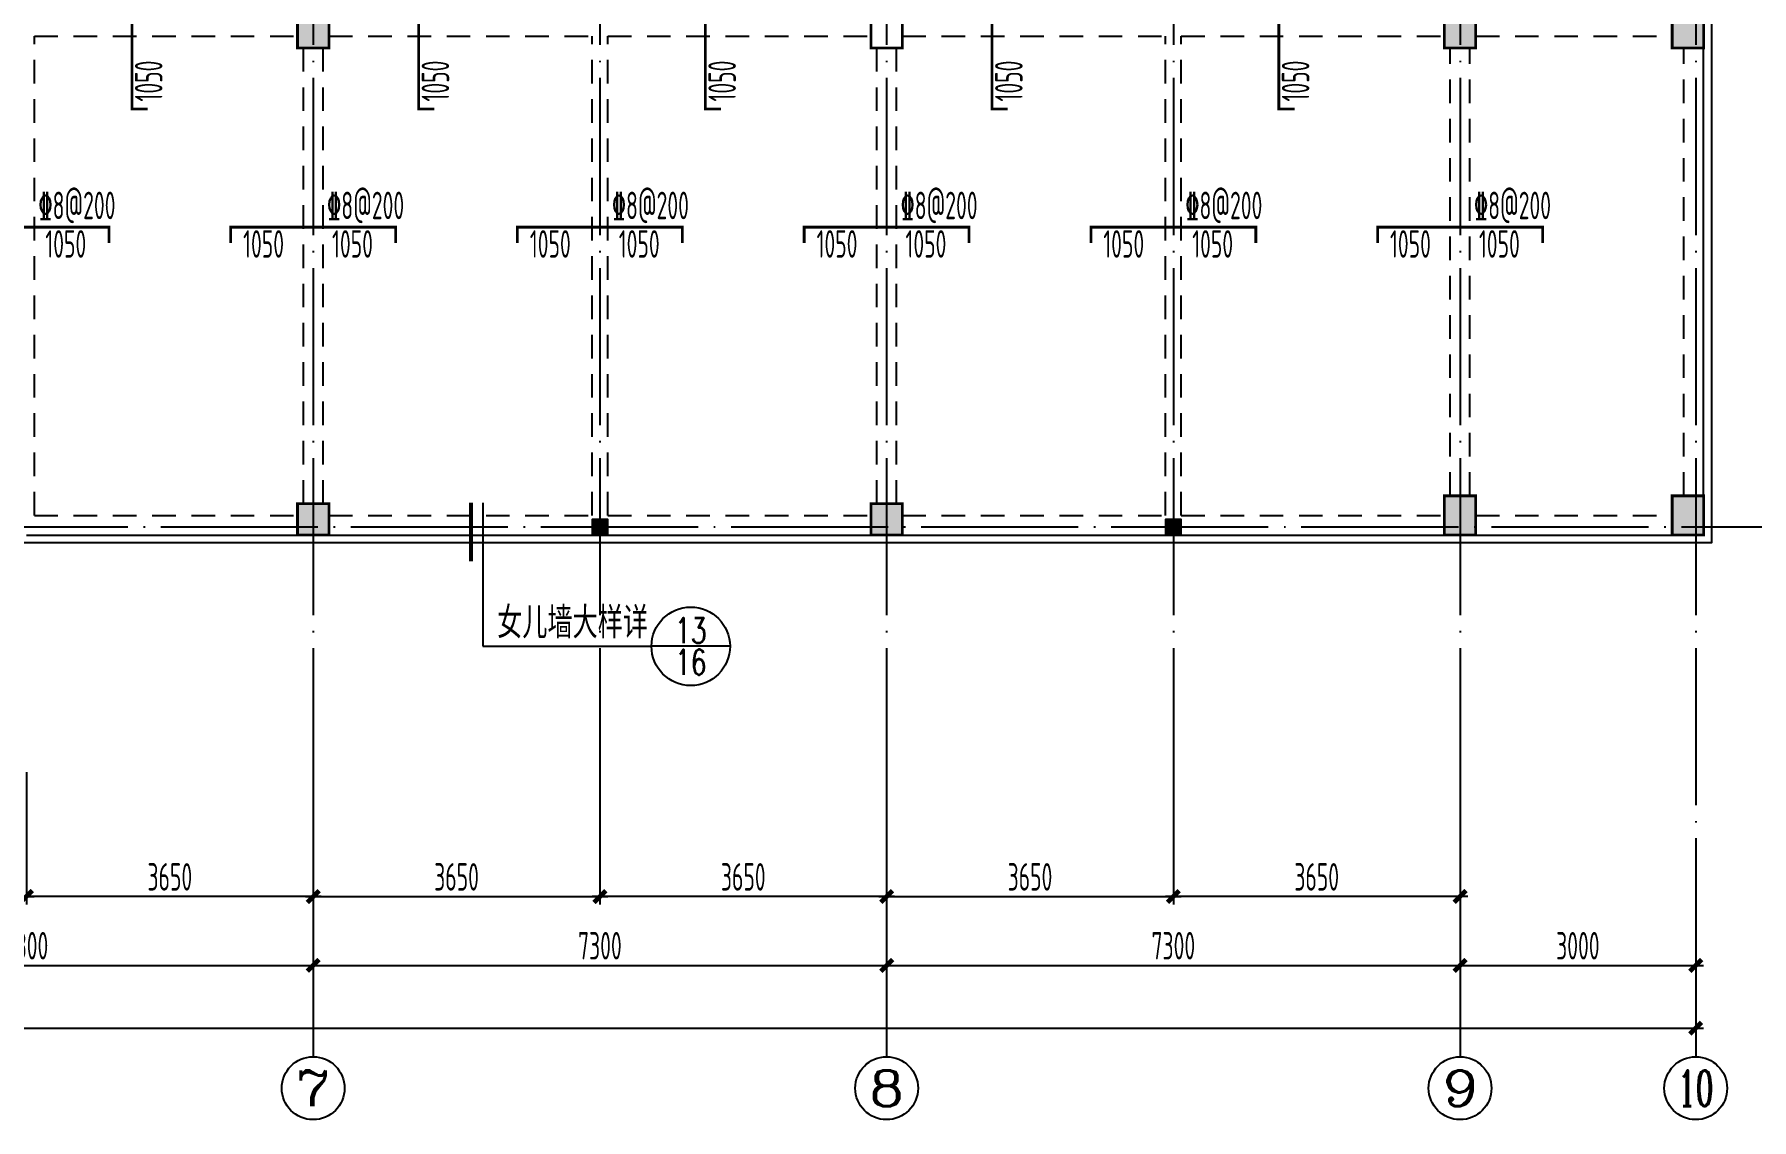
# Model space of a CAD drawing. Extents: x -472319 to -112444, y -516749 to -5704.
# Drawn here: x -264044 to -242182, y -318975 to -305157 of the extents above; entities that cross this region are included whole.
import ezdxf
from ezdxf.enums import TextEntityAlignment as Align

# ---------------------------------------------------------------- set-up
doc = ezdxf.new("R2010")
doc.units = 0
doc.header["$LTSCALE"] = 100
doc.header["$MEASUREMENT"] = 0
for name, pattern in [('3', [5, 3, -2]), ('CENTER', [2, 1.25, -0.25, 0.25, -0.25]), ('DOTE', [2.42, 2, -0.2, 0.02, -0.2])]:
    doc.linetypes.add(name, pattern=pattern)
for name, color, linetype in [('1301', 24, 'Continuous'), ('1305', 1, 'Continuous'), ('1306', 94, 'Continuous'), ('1307', 7, 'Continuous'), ('AXIS', 3, 'Continuous'), ('AXIS_TEXT', 7, 'Continuous'), ('COLUMN', 9, 'Continuous'), ('DIM_IDEN', 3, 'Continuous'), ('DOTE', 1, 'CENTER'), ('PUB_TEXT', 7, 'Continuous'), ('S_BEAM', 4, 'Continuous'), ('S_BEAMDASH', 134, '3'), ('S_CL', 2, 'Continuous')]:
    doc.layers.add(name, color=color, linetype=linetype)
doc.styles.add('_HZTXT', font='txt.shx', dxfattribs={"width": 0.35, "bigfont": 'hztxt.shx'})
doc.styles.add('_TCH_AXIS', font='COMPLEX', dxfattribs={"bigfont": 'GBCBIG'})
doc.styles.add('COMPLEX', font='COMPLEX')
doc.styles.add('HZ', font='tssdeng.shx', dxfattribs={"width": 0.6, "height": 350, "bigfont": 'a.shx'})
doc.styles.get("Standard").update_dxf_attribs({"font": 'tssdeng.shx', "width": 0.6, "bigfont": 'a.shx'})
doc.dimstyles.new('DIMN', dxfattribs={"dimtxt": 350, "dimasz": 150, "dimexe": 100, "dimexo": 100, "dimgap": 75, "dimtad": 1, "dimdec": 0, "dimzin": 0, "dimdsep": 46, "dimtxsty": 'HZ', "dimblk": 'ARCHTICK', "dimcen": 0.09, "dimdle": 100, "dimclrd": 3, "dimclre": 3, "dimclrt": 7, "dimazin": 2, "dimtfac": 1, "dimtdec": 0, "dimtmove": 2, "dimatfit": 3, "dimldrblk": 'ARCHTICK', "dimfxl": 1, "dimtolj": 1, "dimtzin": 0, "dimarcsym": 0})

# ---------------------------------------------------------------- blocks, each defined once
blk = doc.blocks.new('_ArchTick')
at = {"color": 0, "linetype": 'ByBlock', "const_width": 0.4}
blk.add_lwpolyline([(-0.5, -0.5), (0.5, 0.5)], dxfattribs=at)
blk = doc.blocks.new('*D1187')
at = {"layer": 'AXIS', "color": 3, "lineweight": -2, "transparency": 16777216}
for p, q in [((-267794, -315863), (-267794, -317111)), ((-260494, -315863), (-260494, -317111)), ((-267894, -317011), (-260394, -317011))]:
    blk.add_line(p, q, dxfattribs=at)
at = {"layer": 'Defpoints', "color": 0, "transparency": 16777216}
for p in [(-267794, -315763), (-260494, -315763), (-260494, -317011)]:
    blk.add_point(p, dxfattribs=at)
at = {"layer": 'AXIS', "color": 3, "lineweight": -2, "transparency": 16777216, "xscale": 150, "yscale": 150, "zscale": 150, "rotation": 180}
blk.add_blockref('_ArchTick', (-267794, -317011), dxfattribs=at)
at = {"layer": 'AXIS', "color": 3, "lineweight": -2, "transparency": 16777216, "xscale": 150, "yscale": 150, "zscale": 150}
blk.add_blockref('_ArchTick', (-260494, -317011), dxfattribs=at)
at = {"layer": 'AXIS', "color": 7, "transparency": 16777216, "insert": (-264144, -316761), "char_height": 350, "attachment_point": 5, "style": 'HZ'}
blk.add_mtext('\\A1;7300', dxfattribs=at)
blk = doc.blocks.new('*D1188')
at = {"layer": 'AXIS', "color": 3, "lineweight": -2, "transparency": 16777216}
for p, q in [((-260494, -315863), (-260494, -317111)), ((-253194, -315863), (-253194, -317111)), ((-260594, -317011), (-253094, -317011))]:
    blk.add_line(p, q, dxfattribs=at)
at = {"layer": 'Defpoints', "color": 0, "transparency": 16777216}
for p in [(-260494, -315763), (-253194, -315763), (-253194, -317011)]:
    blk.add_point(p, dxfattribs=at)
at = {"layer": 'AXIS', "color": 3, "lineweight": -2, "transparency": 16777216, "xscale": 150, "yscale": 150, "zscale": 150, "rotation": 180}
blk.add_blockref('_ArchTick', (-260494, -317011), dxfattribs=at)
at = {"layer": 'AXIS', "color": 3, "lineweight": -2, "transparency": 16777216, "xscale": 150, "yscale": 150, "zscale": 150}
blk.add_blockref('_ArchTick', (-253194, -317011), dxfattribs=at)
at = {"layer": 'AXIS', "color": 7, "transparency": 16777216, "insert": (-256844, -316761), "char_height": 350, "attachment_point": 5, "style": 'HZ'}
blk.add_mtext('\\A1;7300', dxfattribs=at)
blk = doc.blocks.new('*D1189')
at = {"layer": 'AXIS', "color": 3, "lineweight": -2, "transparency": 16777216}
for p, q in [((-253194, -315863), (-253194, -317111)), ((-245894, -315863), (-245894, -317111)), ((-253294, -317011), (-245794, -317011))]:
    blk.add_line(p, q, dxfattribs=at)
at = {"layer": 'Defpoints', "color": 0, "transparency": 16777216}
for p in [(-253194, -315763), (-245894, -315763), (-245894, -317011)]:
    blk.add_point(p, dxfattribs=at)
at = {"layer": 'AXIS', "color": 3, "lineweight": -2, "transparency": 16777216, "xscale": 150, "yscale": 150, "zscale": 150, "rotation": 180}
blk.add_blockref('_ArchTick', (-253194, -317011), dxfattribs=at)
at = {"layer": 'AXIS', "color": 3, "lineweight": -2, "transparency": 16777216, "xscale": 150, "yscale": 150, "zscale": 150}
blk.add_blockref('_ArchTick', (-245894, -317011), dxfattribs=at)
at = {"layer": 'AXIS', "color": 7, "transparency": 16777216, "insert": (-249544, -316761), "char_height": 350, "attachment_point": 5, "style": 'HZ'}
blk.add_mtext('\\A1;7300', dxfattribs=at)
blk = doc.blocks.new('*D1190')
at = {"layer": 'AXIS', "color": 3, "lineweight": -2, "transparency": 16777216}
for p, q in [((-245894, -315863), (-245894, -317111)), ((-242894, -315863), (-242894, -317111)), ((-245994, -317011), (-242794, -317011))]:
    blk.add_line(p, q, dxfattribs=at)
at = {"layer": 'Defpoints', "color": 0, "transparency": 16777216}
for p in [(-245894, -315763), (-242894, -315763), (-242894, -317011)]:
    blk.add_point(p, dxfattribs=at)
at = {"layer": 'AXIS', "color": 3, "lineweight": -2, "transparency": 16777216, "xscale": 150, "yscale": 150, "zscale": 150, "rotation": 180}
blk.add_blockref('_ArchTick', (-245894, -317011), dxfattribs=at)
at = {"layer": 'AXIS', "color": 3, "lineweight": -2, "transparency": 16777216, "xscale": 150, "yscale": 150, "zscale": 150}
blk.add_blockref('_ArchTick', (-242894, -317011), dxfattribs=at)
at = {"layer": 'AXIS', "color": 7, "transparency": 16777216, "insert": (-244394, -316761), "char_height": 350, "attachment_point": 5, "style": 'HZ'}
blk.add_mtext('\\A1;3000', dxfattribs=at)
blk = doc.blocks.new('*D1191')
at = {"layer": 'AXIS', "color": 3, "lineweight": -2, "transparency": 16777216}
for p, q in [((-302694, -315863), (-302694, -317911)), ((-242894, -315863), (-242894, -317911)), ((-302794, -317811), (-242794, -317811))]:
    blk.add_line(p, q, dxfattribs=at)
at = {"layer": 'Defpoints', "color": 0, "transparency": 16777216}
for p in [(-302694, -315763), (-242894, -315763), (-242894, -317811)]:
    blk.add_point(p, dxfattribs=at)
at = {"layer": 'AXIS', "color": 3, "lineweight": -2, "transparency": 16777216, "xscale": 150, "yscale": 150, "zscale": 150, "rotation": 180}
blk.add_blockref('_ArchTick', (-302694, -317811), dxfattribs=at)
at = {"layer": 'AXIS', "color": 3, "lineweight": -2, "transparency": 16777216, "xscale": 150, "yscale": 150, "zscale": 150}
blk.add_blockref('_ArchTick', (-242894, -317811), dxfattribs=at)
at = {"layer": 'AXIS', "color": 7, "transparency": 16777216, "insert": (-272794, -317561), "char_height": 350, "attachment_point": 5, "style": 'HZ'}
blk.add_mtext('\\A1;59800', dxfattribs=at)
blk = doc.blocks.new('_AXISO')
blk.add_circle((0, 0), 0.5)
at = {"layer": 'AXIS_TEXT', "style": 'COMPLEX', "width": 1.041667}
blk.add_attdef('A', text='', height=0.56, dxfattribs=at).set_placement((-0.25, -0.28), (0.25, -0.28), align=Align.FIT)
blk = doc.blocks.new('*D1249')
at = {"layer": '1301', "color": 3, "lineweight": -2, "transparency": 16777216}
for p, q in [((-264144, -314552), (-264144, -316234)), ((-260494, -314552), (-260494, -316234)), ((-260394, -316134), (-264244, -316134))]:
    blk.add_line(p, q, dxfattribs=at)
at = {"layer": 'Defpoints', "color": 0, "transparency": 16777216}
for p in [(-264144, -314452), (-260494, -314452), (-264144, -316134)]:
    blk.add_point(p, dxfattribs=at)
at = {"layer": '1301', "color": 3, "lineweight": -2, "transparency": 16777216, "xscale": 150, "yscale": 150, "zscale": 150, "rotation": 180}
blk.add_blockref('_ArchTick', (-264144, -316134), dxfattribs=at)
at = {"layer": '1301', "color": 3, "lineweight": -2, "transparency": 16777216, "xscale": 150, "yscale": 150, "zscale": 150}
blk.add_blockref('_ArchTick', (-260494, -316134), dxfattribs=at)
at = {"layer": '1301', "color": 7, "transparency": 16777216, "insert": (-262319, -315884), "char_height": 350, "attachment_point": 5, "style": 'HZ'}
blk.add_mtext('\\A1;3650', dxfattribs=at)
blk = doc.blocks.new('*D1250')
at = {"layer": '1301', "color": 3, "lineweight": -2, "transparency": 16777216}
for p, q in [((-267794, -314552), (-267794, -316234)), ((-264144, -314552), (-264144, -316234)), ((-267894, -316134), (-264044, -316134))]:
    blk.add_line(p, q, dxfattribs=at)
at = {"layer": 'Defpoints', "color": 0, "transparency": 16777216}
for p in [(-267794, -314452), (-264144, -314452), (-264144, -316134)]:
    blk.add_point(p, dxfattribs=at)
at = {"layer": '1301', "color": 3, "lineweight": -2, "transparency": 16777216, "xscale": 150, "yscale": 150, "zscale": 150, "rotation": 180}
blk.add_blockref('_ArchTick', (-267794, -316134), dxfattribs=at)
at = {"layer": '1301', "color": 3, "lineweight": -2, "transparency": 16777216, "xscale": 150, "yscale": 150, "zscale": 150}
blk.add_blockref('_ArchTick', (-264144, -316134), dxfattribs=at)
at = {"layer": '1301', "color": 7, "transparency": 16777216, "insert": (-265969, -315884), "char_height": 350, "attachment_point": 5, "style": 'HZ'}
blk.add_mtext('\\A1;3650', dxfattribs=at)
blk = doc.blocks.new('*D1251')
at = {"layer": '1301', "color": 3, "lineweight": -2, "transparency": 16777216}
for p, q in [((-256844, -314552), (-256844, -316234)), ((-253194, -314552), (-253194, -316234)), ((-253094, -316134), (-256944, -316134))]:
    blk.add_line(p, q, dxfattribs=at)
at = {"layer": 'Defpoints', "color": 0, "transparency": 16777216}
for p in [(-256844, -314452), (-253194, -314452), (-256844, -316134)]:
    blk.add_point(p, dxfattribs=at)
at = {"layer": '1301', "color": 3, "lineweight": -2, "transparency": 16777216, "xscale": 150, "yscale": 150, "zscale": 150, "rotation": 180}
blk.add_blockref('_ArchTick', (-256844, -316134), dxfattribs=at)
at = {"layer": '1301', "color": 3, "lineweight": -2, "transparency": 16777216, "xscale": 150, "yscale": 150, "zscale": 150}
blk.add_blockref('_ArchTick', (-253194, -316134), dxfattribs=at)
at = {"layer": '1301', "color": 7, "transparency": 16777216, "insert": (-255019, -315884), "char_height": 350, "attachment_point": 5, "style": 'HZ'}
blk.add_mtext('\\A1;3650', dxfattribs=at)
blk = doc.blocks.new('*D1252')
at = {"layer": '1301', "color": 3, "lineweight": -2, "transparency": 16777216}
for p, q in [((-260494, -314552), (-260494, -316234)), ((-256844, -314552), (-256844, -316234)), ((-260594, -316134), (-256744, -316134))]:
    blk.add_line(p, q, dxfattribs=at)
at = {"layer": 'Defpoints', "color": 0, "transparency": 16777216}
for p in [(-260494, -314452), (-256844, -314452), (-256844, -316134)]:
    blk.add_point(p, dxfattribs=at)
at = {"layer": '1301', "color": 3, "lineweight": -2, "transparency": 16777216, "xscale": 150, "yscale": 150, "zscale": 150, "rotation": 180}
blk.add_blockref('_ArchTick', (-260494, -316134), dxfattribs=at)
at = {"layer": '1301', "color": 3, "lineweight": -2, "transparency": 16777216, "xscale": 150, "yscale": 150, "zscale": 150}
blk.add_blockref('_ArchTick', (-256844, -316134), dxfattribs=at)
at = {"layer": '1301', "color": 7, "transparency": 16777216, "insert": (-258669, -315884), "char_height": 350, "attachment_point": 5, "style": 'HZ'}
blk.add_mtext('\\A1;3650', dxfattribs=at)
blk = doc.blocks.new('*D1253')
at = {"layer": '1301', "color": 3, "lineweight": -2, "transparency": 16777216}
for p, q in [((-249544, -314552), (-249544, -316234)), ((-245894, -314552), (-245894, -316234)), ((-245794, -316134), (-249644, -316134))]:
    blk.add_line(p, q, dxfattribs=at)
at = {"layer": 'Defpoints', "color": 0, "transparency": 16777216}
for p in [(-249544, -314452), (-245894, -314452), (-249544, -316134)]:
    blk.add_point(p, dxfattribs=at)
at = {"layer": '1301', "color": 3, "lineweight": -2, "transparency": 16777216, "xscale": 150, "yscale": 150, "zscale": 150, "rotation": 180}
blk.add_blockref('_ArchTick', (-249544, -316134), dxfattribs=at)
at = {"layer": '1301', "color": 3, "lineweight": -2, "transparency": 16777216, "xscale": 150, "yscale": 150, "zscale": 150}
blk.add_blockref('_ArchTick', (-245894, -316134), dxfattribs=at)
at = {"layer": '1301', "color": 7, "transparency": 16777216, "insert": (-247719, -315884), "char_height": 350, "attachment_point": 5, "style": 'HZ'}
blk.add_mtext('\\A1;3650', dxfattribs=at)
blk = doc.blocks.new('*D1254')
at = {"layer": '1301', "color": 3, "lineweight": -2, "transparency": 16777216}
for p, q in [((-253194, -314552), (-253194, -316234)), ((-249544, -314552), (-249544, -316234)), ((-253294, -316134), (-249444, -316134))]:
    blk.add_line(p, q, dxfattribs=at)
at = {"layer": 'Defpoints', "color": 0, "transparency": 16777216}
for p in [(-253194, -314452), (-249544, -314452), (-249544, -316134)]:
    blk.add_point(p, dxfattribs=at)
at = {"layer": '1301', "color": 3, "lineweight": -2, "transparency": 16777216, "xscale": 150, "yscale": 150, "zscale": 150, "rotation": 180}
blk.add_blockref('_ArchTick', (-253194, -316134), dxfattribs=at)
at = {"layer": '1301', "color": 3, "lineweight": -2, "transparency": 16777216, "xscale": 150, "yscale": 150, "zscale": 150}
blk.add_blockref('_ArchTick', (-249544, -316134), dxfattribs=at)
at = {"layer": '1301', "color": 7, "transparency": 16777216, "insert": (-251369, -315884), "char_height": 350, "attachment_point": 5, "style": 'HZ'}
blk.add_mtext('\\A1;3650', dxfattribs=at)

msp = doc.modelspace()

# ---------------------------------------------------------------- hatches: boundary and pattern name
at = {"layer": 'COLUMN'}
h = msp.add_hatch(dxfattribs=at)
h.set_pattern_fill('ANSI31', color=0)
h.set_pattern_definition([(45, (-307981.32863, -125794.39142), (-0.08838834765, 0.08838834765), [])])
h.paths.add_polyline_path([(-256943.829, -311532.391), (-256743.829, -311532.391), (-256743.829, -311332.391), (-256943.829, -311332.391)])
h = msp.add_hatch(dxfattribs=at)
h.set_pattern_fill('ANSI31', color=0)
h.set_pattern_definition([(45, (-300681.32863, -125794.39142), (-0.08838834765, 0.08838834765), [])])
h.paths.add_polyline_path([(-249643.829, -311532.391), (-249443.829, -311532.391), (-249443.829, -311332.391), (-249643.829, -311332.391)])
at = {"layer": 'S_CL'}
h = msp.add_hatch(dxfattribs=at)
h.set_pattern_fill('ANSI31', color=256)
h.set_pattern_definition([(45, (114544.49969, 334608), (-0.088388347648, 0.088388347648), [])])
h.paths.add_polyline_path([(-299493.831, -297032.39), (-299493.831, -296532.39), (-299893.831, -296532.39), (-299893.831, -297032.39)])
h.paths.add_polyline_path([(-299493.831, -303132.391), (-299493.831, -302732.391), (-299893.831, -302732.391), (-299893.831, -303132.391)])
h.paths.add_polyline_path([(-299493.831, -305332.391), (-299493.831, -304932.391), (-299893.831, -304932.391), (-299893.831, -305332.391)])
h.paths.add_polyline_path([(-299493.831, -311532.391), (-299493.831, -311032.391), (-299893.831, -311032.391), (-299893.831, -311532.391)])
h.paths.add_polyline_path([(-302393.831, -297032.39), (-302393.831, -296532.39), (-302793.831, -296532.39), (-302793.831, -297032.39)])
h.paths.add_polyline_path([(-302393.831, -303132.391), (-302393.831, -302732.391), (-302793.831, -302732.391), (-302793.831, -303132.391)])
h.paths.add_polyline_path([(-302393.831, -305332.391), (-302393.831, -304932.391), (-302793.831, -304932.391), (-302793.831, -305332.391)])
h.paths.add_polyline_path([(-302393.831, -311532.391), (-302393.831, -311032.391), (-302793.831, -311032.391), (-302793.831, -311532.391)])
h.paths.add_polyline_path([(-242793.829, -311532.391), (-242793.829, -311032.391), (-243193.829, -311032.391), (-243193.829, -311532.391)])
h.paths.add_polyline_path([(-245693.829, -311532.391), (-245693.829, -311032.391), (-246093.829, -311032.391), (-246093.829, -311532.391)])
h.paths.add_polyline_path([(-252993.829, -311532.391), (-252993.829, -311132.391), (-253393.829, -311132.391), (-253393.829, -311532.391)])
h.paths.add_polyline_path([(-260293.829, -311532.391), (-260293.829, -311132.391), (-260693.829, -311132.391), (-260693.829, -311532.391)])
h.paths.add_polyline_path([(-267593.829, -311532.391), (-267593.829, -311032.391), (-267993.829, -311032.391), (-267993.829, -311532.391)])
h.paths.add_polyline_path([(-277593.831, -311532.391), (-277593.831, -311032.391), (-277993.831, -311032.391), (-277993.831, -311532.391)])
h.paths.add_polyline_path([(-284893.831, -311532.391), (-284893.831, -311132.391), (-285293.831, -311132.391), (-285293.831, -311532.391)])
h.paths.add_polyline_path([(-292193.831, -311532.391), (-292193.831, -311132.391), (-292593.831, -311132.391), (-292593.831, -311532.391)])
h.paths.add_polyline_path([(-242793.829, -297032.39), (-242793.829, -296532.39), (-243193.829, -296532.39), (-243193.829, -297032.39)])
h.paths.add_polyline_path([(-242793.829, -303132.391), (-242793.829, -302732.391), (-243193.829, -302732.391), (-243193.829, -303132.391)])
h.paths.add_polyline_path([(-242793.829, -305332.391), (-242793.829, -304932.391), (-243193.829, -304932.391), (-243193.829, -305332.391)])
h.paths.add_polyline_path([(-245693.829, -297032.39), (-245693.829, -296532.39), (-246093.829, -296532.39), (-246093.829, -297032.39)])
h.paths.add_polyline_path([(-245693.829, -303132.391), (-245693.829, -302732.391), (-246093.829, -302732.391), (-246093.829, -303132.391)])
h.paths.add_polyline_path([(-245693.829, -305332.391), (-245693.829, -304932.391), (-246093.829, -304932.391), (-246093.829, -305332.391)])
h.paths.add_polyline_path([(-252993.829, -296932.39), (-252993.829, -296532.39), (-253393.829, -296532.39), (-253393.829, -296932.39)])
h.paths.add_polyline_path([(-260293.829, -296932.39), (-260293.829, -296532.39), (-260693.829, -296532.39), (-260693.829, -296932.39)])
h.paths.add_polyline_path([(-267593.829, -296932.39), (-267593.829, -296532.39), (-267993.829, -296532.39), (-267993.829, -296932.39)])
h.paths.add_polyline_path([(-270593.829, -297032.39), (-270593.829, -296532.39), (-270993.829, -296532.39), (-270993.829, -297032.39)])
h.paths.add_polyline_path([(-277593.831, -297032.39), (-277593.831, -296532.39), (-277993.831, -296532.39), (-277993.831, -297032.39)])
h.paths.add_polyline_path([(-284893.831, -296932.39), (-284893.831, -296532.39), (-285293.831, -296532.39), (-285293.831, -296932.39)])
h.paths.add_polyline_path([(-292193.831, -296932.39), (-292193.831, -296532.39), (-292593.831, -296532.39), (-292593.831, -296932.39)])
h.paths.add_polyline_path([(-260293.829, -303132.391), (-260293.829, -302732.391), (-260693.829, -302732.391), (-260693.829, -303132.391)])
h.paths.add_polyline_path([(-260293.829, -305332.391), (-260293.829, -304932.391), (-260693.829, -304932.391), (-260693.829, -305332.391)])
h.paths.add_polyline_path([(-267593.829, -303132.391), (-267593.829, -302732.391), (-267993.829, -302732.391), (-267993.829, -303132.391)])
h.paths.add_polyline_path([(-267593.829, -305332.391), (-267593.829, -304932.391), (-267993.829, -304932.391), (-267993.829, -305332.391)])
h.paths.add_polyline_path([(-270593.829, -303132.391), (-270593.829, -302632.391), (-270993.829, -302632.391), (-270993.829, -303132.391)])
h.paths.add_polyline_path([(-277593.831, -303132.391), (-277593.831, -302632.391), (-277993.831, -302632.391), (-277993.831, -303132.391)])
h.paths.add_polyline_path([(-277593.831, -305332.391), (-277593.831, -304932.391), (-277993.831, -304932.391), (-277993.831, -305332.391)])
h.paths.add_polyline_path([(-284893.831, -303132.391), (-284893.831, -302732.391), (-285293.831, -302732.391), (-285293.831, -303132.391)])
h.paths.add_polyline_path([(-284893.831, -305332.391), (-284893.831, -304932.391), (-285293.831, -304932.391), (-285293.831, -305332.391)])

# ---------------------------------------------------------------- linework, layer by layer
msp.add_lwpolyline([(-261293.829, -296432.39), (-242693.829, -296432.39), (-242693.829, -311632.39), (-302893.829, -311632.39), (-302893.829, -296432.39), (-284293.829, -296432.39)])
at = {"layer": '1305', "const_width": 35}
for points in [[(-262601.329, -306107.391), (-262801.329, -306107.391), (-262801.329, -301957.391), (-262601.329, -301957.391)], [(-258951.329, -306107.391), (-259151.329, -306107.391), (-259151.329, -301957.391), (-258951.329, -301957.391)], [(-255301.333, -306107.391), (-255501.333, -306107.391), (-255501.333, -301957.391), (-255301.333, -301957.391)], [(-251651.333, -306107.391), (-251851.333, -306107.391), (-251851.333, -301957.391), (-251651.333, -301957.391)], [(-248001.333, -306107.391), (-248201.333, -306107.391), (-248201.333, -301957.391), (-248001.333, -301957.391)], [(-265193.833, -307812.392), (-265193.833, -307612.391), (-263093.833, -307612.392), (-263093.833, -307812.392)], [(-261543.833, -307812.392), (-261543.833, -307612.391), (-259443.833, -307612.392), (-259443.833, -307812.392)], [(-257893.833, -307812.392), (-257893.833, -307612.392), (-255793.833, -307612.392), (-255793.833, -307812.392)], [(-254243.829, -307812.392), (-254243.829, -307612.392), (-252143.829, -307612.392), (-252143.829, -307812.393)], [(-250593.829, -307812.392), (-250593.829, -307612.392), (-248493.829, -307612.392), (-248493.829, -307812.393)], [(-246943.829, -307812.392), (-246943.829, -307612.392), (-244843.829, -307612.393), (-244843.829, -307812.393)]]:
    msp.add_lwpolyline(points, dxfattribs=at)
at = {"layer": 'AXIS'}
for p, q in [((-260493.829, -315762.782), (-260493.829, -318175.078)), ((-253193.829, -315762.782), (-253193.829, -318175.078)), ((-245893.829, -315762.782), (-245893.829, -318175.078)), ((-242893.829, -315762.782), (-242893.829, -318175.078))]:
    msp.add_line(p, q, dxfattribs=at)
at = {"layer": 'COLUMN', "color": 0}
for points in [[(-256943.829, -311532.391), (-256743.829, -311532.391), (-256743.829, -311332.391), (-256943.829, -311332.391)], [(-249643.829, -311532.391), (-249443.829, -311532.391), (-249443.829, -311332.391), (-249643.829, -311332.391)]]:
    msp.add_lwpolyline(points, close=True, dxfattribs=at)
at = {"layer": 'DIM_IDEN'}
for p, q in [((-258334, -311120.78), (-258334, -312948.739)), ((-258334, -312948.739), (-256187.428, -312948.739)), ((-255187.428, -312948.739), (-256187.428, -312948.739))]:
    msp.add_line(p, q, dxfattribs=at)
at = {"layer": 'DIM_IDEN', "const_width": 50}
msp.add_lwpolyline([(-258484, -311120.78), (-258484, -311866.943)], dxfattribs=at)
at = {"layer": 'DIM_IDEN'}
msp.add_circle((-255687.428, -312948.739), 500, dxfattribs=at)
at = {"layer": 'DOTE', "linetype": 'DOTE', "ltscale": 10}
for p, q in [((-260493.829, -293612.742), (-260493.829, -315762.782)), ((-256843.829, -293612.742), (-256843.829, -315762.782)), ((-253193.829, -293612.742), (-253193.829, -315762.782)), ((-249543.829, -293612.742), (-249543.829, -315762.782)), ((-245893.829, -293612.742), (-245893.829, -315762.782)), ((-242893.829, -293612.742), (-242893.829, -315762.782)), ((-241075.018, -311432.39), (-304367.647, -311432.39))]:
    msp.add_line(p, q, dxfattribs=at)
at = {"layer": 'S_BEAM'}
for p, q in [((-242793.829, -311032.391), (-242793.829, -305332.391)), ((-264143.829, -311532.391), (-260693.829, -311532.391)), ((-260293.829, -311532.391), (-256843.829, -311532.391)), ((-256843.829, -311532.391), (-253393.829, -311532.391)), ((-252993.829, -311532.391), (-249543.829, -311532.391)), ((-249543.829, -311532.391), (-246093.829, -311532.391)), ((-245693.829, -311532.391), (-243193.829, -311532.391))]:
    msp.add_line(p, q, dxfattribs=at)
at = {"layer": 'S_BEAMDASH'}
for p, q in [((-264043.829, -311282.391), (-264043.829, -305182.391)), ((-264043.829, -305182.391), (-260693.829, -305182.391)), ((-260293.829, -305182.391), (-256943.829, -305182.391)), ((-256943.829, -311282.391), (-256943.829, -305182.391)), ((-256743.829, -311282.391), (-256743.829, -305182.391)), ((-256743.829, -305182.391), (-253393.829, -305182.391)), ((-252993.829, -305182.391), (-249643.829, -305182.391)), ((-249643.829, -311282.391), (-249643.829, -305182.391)), ((-249443.829, -311282.391), (-249443.829, -305182.391)), ((-249443.829, -305182.391), (-246093.829, -305182.391)), ((-245693.829, -305182.391), (-243193.829, -305182.391)), ((-260618.829, -311132.391), (-260618.829, -305332.391)), ((-260368.829, -311132.391), (-260368.829, -305332.391)), ((-253318.829, -311132.391), (-253318.829, -305332.391)), ((-253068.829, -311132.391), (-253068.829, -305332.391)), ((-246018.829, -311032.391), (-246018.829, -305332.391)), ((-245768.829, -311032.391), (-245768.829, -305332.391)), ((-243043.829, -311032.391), (-243043.829, -305332.391)), ((-264043.829, -311282.391), (-260693.829, -311282.391)), ((-260293.829, -311282.391), (-256943.829, -311282.391)), ((-256743.829, -311282.391), (-253393.829, -311282.391)), ((-252993.829, -311282.391), (-249643.829, -311282.391)), ((-249443.829, -311282.391), (-246093.829, -311282.391)), ((-245693.829, -311282.391), (-243193.829, -311282.391))]:
    msp.add_line(p, q, dxfattribs=at)
at = {"layer": 'S_CL', "const_width": 35}
for points in [[(-260293.829, -305332.391), (-260293.829, -304932.391), (-260693.829, -304932.391), (-260693.829, -305332.391)], [(-252993.829, -305332.391), (-252993.829, -304932.391), (-253393.829, -304932.391), (-253393.829, -305332.391)], [(-245693.829, -305332.391), (-245693.829, -304932.391), (-246093.829, -304932.391), (-246093.829, -305332.391)], [(-242793.829, -305332.391), (-242793.829, -304932.391), (-243193.829, -304932.391), (-243193.829, -305332.391)], [(-245693.829, -311532.391), (-245693.829, -311032.391), (-246093.829, -311032.391), (-246093.829, -311532.391)], [(-242793.829, -311532.391), (-242793.829, -311032.391), (-243193.829, -311032.391), (-243193.829, -311532.391)], [(-260293.829, -311532.391), (-260293.829, -311132.391), (-260693.829, -311132.391), (-260693.829, -311532.391)], [(-252993.829, -311532.391), (-252993.829, -311132.391), (-253393.829, -311132.391), (-253393.829, -311532.391)]]:
    msp.add_lwpolyline(points, close=True, dxfattribs=at)

# ---------------------------------------------------------------- block references
at = {"layer": 'AXIS'}
ref = msp.add_blockref('_AXISO', (-260493.829, -318575.078), dxfattribs=dict(at, xscale=800, yscale=800, zscale=800))
ref.add_attrib('A', '7', dxfattribs={"layer": 'AXIS_TEXT', "height": 452.548, "style": '_TCH_AXIS', "width": 1.5}).set_placement((-260720.103, -318801.352), (-260267.554, -318801.352), align=Align.FIT)
ref = msp.add_blockref('_AXISO', (-253193.829, -318575.078), dxfattribs=dict(at, xscale=800, yscale=800, zscale=800))
ref.add_attrib('A', '8', dxfattribs={"layer": 'AXIS_TEXT', "height": 452.548, "style": '_TCH_AXIS', "width": 1.5}).set_placement((-253420.103, -318801.352), (-252967.554, -318801.352), align=Align.FIT)
ref = msp.add_blockref('_AXISO', (-245893.829, -318575.078), dxfattribs=dict(at, xscale=800, yscale=800, zscale=800))
ref.add_attrib('A', '9', dxfattribs={"layer": 'AXIS_TEXT', "height": 452.548, "style": '_TCH_AXIS', "width": 1.5}).set_placement((-246120.103, -318801.352), (-245667.554, -318801.352), align=Align.FIT)
ref = msp.add_blockref('_AXISO', (-242893.829, -318575.078), dxfattribs=dict(at, xscale=800, yscale=800, zscale=800))
ref.add_attrib('A', '10', dxfattribs={"layer": 'AXIS_TEXT', "height": 452.5483, "style": '_TCH_AXIS', "width": 0.724138}).set_placement((-243120.103, -318801.352), (-242667.554, -318801.352), align=Align.FIT)

# ---------------------------------------------------------------- texts
at = {"layer": '1306', "width": 0.6}
for p in [(-262412.93, -306012.391), (-258762.93, -306012.391), (-255112.934, -306012.391), (-251462.934, -306012.391), (-247812.934, -306012.391)]:
    msp.add_text('1050', height=350, rotation=90, dxfattribs=at).set_placement(p)
for p in [(-263903.833, -308000.792), (-261385.833, -308000.792), (-260253.833, -308000.792), (-257735.833, -308000.792), (-256603.833, -308000.792), (-254085.829, -308000.792), (-252953.829, -308000.792), (-250435.829, -308000.792), (-249303.829, -308000.792), (-246785.829, -308000.792), (-245653.829, -308000.792)]:
    msp.add_text('1050', height=350, dxfattribs=at).set_placement(p)
at = {"layer": '1307', "width": 0.6}
for p in [(-263991.333, -307510.793), (-260316.333, -307510.793), (-256691.333, -307510.793), (-253016.329, -307510.793), (-249391.329, -307510.793), (-245716.329, -307510.793)]:
    msp.add_text('\x848@200', height=350, dxfattribs=at).set_placement(p)
at = {"layer": 'PUB_TEXT', "style": '_HZTXT', "width": 0.8}
msp.add_text('女儿墙大样详', height=400, dxfattribs=at).set_placement((-258151.995, -312848.739))
at = {"layer": 'PUB_TEXT', "style": '_HZTXT'}
for s, width, p, p2 in [('13', 0.875, (-255888.674, -312908.49), (-255486.182, -312908.49)), ('16', 0.905172, (-255888.674, -313310.982), (-255486.182, -313310.982))]:
    msp.add_text(s, height=321.9938, dxfattribs=dict(at, width=width)).set_placement(p, p2, align=Align.FIT)

# ---------------------------------------------------------------- dimensions: what is measured, and where the dimension line sits
at = {"layer": '1301', "color": 7}
for base, p1, p2, picture, middle in [((-264143.829, -316134.281), (-267793.829, -314452.039), (-264143.829, -314452.039), '*D1250', (-265968.829, -315884.281)), ((-256843.829, -316134.281), (-260493.829, -314452.039), (-256843.829, -314452.039), '*D1252', (-258668.829, -315884.281)), ((-249543.829, -316134.281), (-253193.829, -314452.039), (-249543.829, -314452.039), '*D1254', (-251368.829, -315884.281))]:
    dim = msp.add_linear_dim(base=base, p1=p1, p2=p2, angle=180, dimstyle='DIMN', override={"dimfxl": 100}, dxfattribs=at)
    dim.commit()
    dim.dimension.update_dxf_attribs({"geometry": picture, "text_midpoint": middle})
for base, p1, p2, picture, middle in [((-264143.829, -316134.281), (-260493.829, -314452.039), (-264143.829, -314452.039), '*D1249', (-262318.829, -315884.281)), ((-256843.829, -316134.281), (-253193.829, -314452.039), (-256843.829, -314452.039), '*D1251', (-255018.829, -315884.281)), ((-249543.829, -316134.281), (-245893.829, -314452.039), (-249543.829, -314452.039), '*D1253', (-247718.829, -315884.281))]:
    dim = msp.add_linear_dim(base=base, p1=p1, p2=p2, dimstyle='DIMN', override={"dimfxl": 100}, dxfattribs=at)
    dim.commit()
    dim.dimension.update_dxf_attribs({"geometry": picture, "text_midpoint": middle})
at = {"layer": 'AXIS'}
for p1, p2, distance, picture, middle in [((-302693.829, -315762.782), (-242893.829, -315762.782), -2048, '*D1191', (-272793.829, -317560.782)), ((-267793.829, -315762.782), (-260493.829, -315762.782), -1248, '*D1187', (-264143.829, -316760.782)), ((-260493.829, -315762.782), (-253193.829, -315762.782), -1248, '*D1188', (-256843.829, -316760.782)), ((-253193.829, -315762.782), (-245893.829, -315762.782), -1248, '*D1189', (-249543.829, -316760.782)), ((-245893.829, -315762.782), (-242893.829, -315762.782), -1248, '*D1190', (-244393.829, -316760.782))]:
    dim = msp.add_aligned_dim(p1=p1, p2=p2, distance=distance, dimstyle='DIMN', dxfattribs=at)
    dim.commit()
    dim.dimension.update_dxf_attribs({"geometry": picture, "text_midpoint": middle})

doc.saveas('drawing.dxf')
